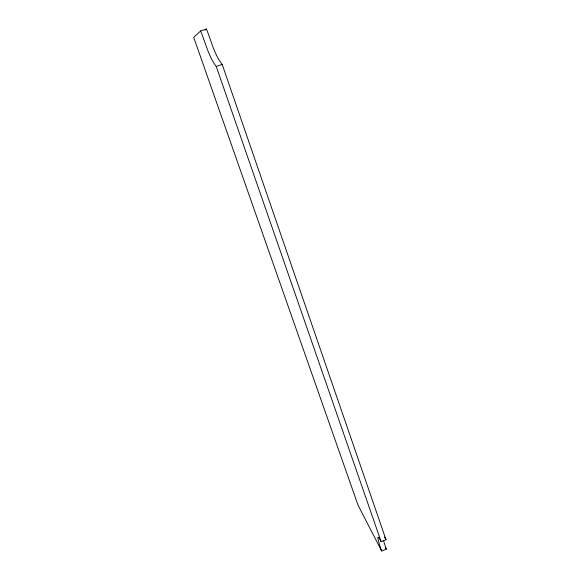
<?xml version="1.0" encoding="UTF-8"?>
<svg xmlns="http://www.w3.org/2000/svg" width="580" height="580" viewBox="0 0 580 580"><rect width="100%" height="100%" fill="white"/><g stroke="black" fill="none" stroke-linecap="round" stroke-linejoin="round"><path stroke-width="0.87" d="M381.633 551A32.893 2.197 68.2 0 1 381.125 541.648L385.997 539.69L222.191 64.402C214.107 54.259 211.352 40.803 206.379 29L200.6 30.994L193.713 37.395L358.027 505.137L381.633 551L386.287 549.122A32.879 2.378 68.1 0 1 383.626 540.807M205.117 30.109L206.379 29M200.6 30.994C205.552 42.826 208.416 56.151 216.253 66.475L222.191 64.402M385.439 547.52L386.287 549.122M216.253 66.475L381.125 541.648M384.489 537.065A32.879 2.378 68.1 0 1 385.997 539.69"/></g></svg>
